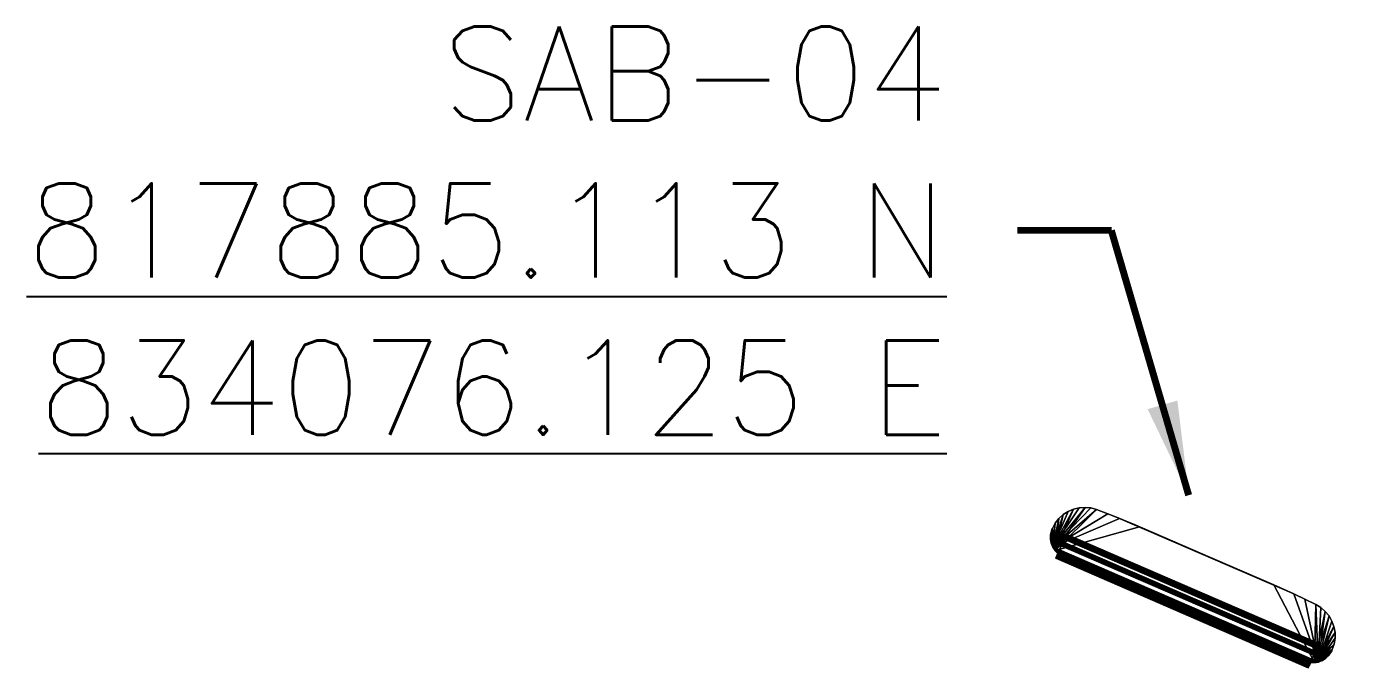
# Model space of a CAD drawing. Header units: metres. Extents: x 833948 to 834394, y 817756 to 818032.
# Drawn here: x 834063.59 to 834077.61, y 817883.86 to 817890.73 of the extents above; entities that cross this region are included whole.
import ezdxf

# ---------------------------------------------------------------- set-up
doc = ezdxf.new("R2010")
doc.units = ezdxf.units.M
doc.layers.add('00X-Park Signage', color=7, linetype='Continuous')
doc.layers.add('00X-Park Signage Structures', color=7, linetype='Continuous')
doc.layers.add('COORDINATES', color=2, linetype='Continuous', plot=False)
doc.styles.get("Standard").update_dxf_attribs({"font": 'arial.ttf'})
doc.dimstyles.new('ISO-25', dxfattribs={"dimtxt": 2.5, "dimasz": 2.5, "dimexe": 1.25, "dimexo": 0.625, "dimtad": 1, "dimtxsty": 'Standard', "dimcen": 2.5, "dimadec": 0, "dimazin": 0, "dimtfac": 1, "dimtmove": 0, "dimatfit": 3, "dimfxl": 0, "dimarcsym": 0})

# ---------------------------------------------------------------- blocks, each defined once
blk = doc.blocks.new('park bench')
at = {"layer": '00X-Park Signage Structures', "color": 0, "lineweight": 18}
mesh = blk.add_polyface(dxfattribs=at)
corners = [(-1.499, -0.586), (-1.537, -0.562), (-1.569, -0.531), (-1.594, -0.494), (-1.61, -0.453), (-1.618, -0.409), (-1.619, -0.396), (-1.619, -0.383), (-1.614, -0.321), (-1.598, -0.26), (-1.573, -0.204), (-1.538, -0.152), (-1.495, -0.107), (-1.446, -0.069), (-1.39, -0.041), (-1.331, -0.022), (-1.269, -0.014), (-1.023, -0.003), (-0.776, 0), (0.776, 0), (1.023, -0.003), (1.269, -0.014), (1.331, -0.022), (1.39, -0.041), (1.446, -0.069), (1.495, -0.107), (1.538, -0.152), (1.573, -0.204), (1.598, -0.26), (1.614, -0.321), (1.619, -0.383), (1.619, -0.396), (1.618, -0.409), (1.61, -0.453), (1.594, -0.494), (1.569, -0.531), (1.537, -0.562), (1.499, -0.586)]
mesh.append_faces([[corners[k] for k in face] for face in [(35, 33, 34)]], dxfattribs={"vtx0": -1, "color": 0})
mesh.append_faces([[corners[k] for k in face] for face in [(30, 37, 29)]], dxfattribs={"vtx0": -1, "vtx1": -1, "color": 0})
mesh.append_faces([[corners[k] for k in face] for face in [(0, 18, 19, 37), (37, 23, 24), (37, 32, 33)]], dxfattribs={"vtx0": -1, "vtx2": -1, "color": 0})
mesh.append_faces([[corners[k] for k in face] for face in [(0, 12, 13, 14), (0, 16, 17, 18), (0, 14, 15, 16), (0, 7, 8, 9), (37, 19, 20, 21), (37, 21, 22, 23), (37, 30, 31, 32)]], dxfattribs={"vtx0": -1, "vtx3": -1, "color": 0})
mesh.append_faces([[corners[k] for k in face] for face in [(11, 12, 0, 10), (6, 7, 0, 5), (9, 10, 0), (25, 26, 37, 24), (26, 27, 37), (28, 29, 37, 27), (36, 37, 33, 35)]], dxfattribs={"vtx1": -1, "vtx2": -1, "color": 0})
mesh.append_faces([[corners[k] for k in face] for face in [(1, 2, 3, 0)]], dxfattribs={"vtx2": -1, "color": 0})
mesh.append_faces([[corners[k] for k in face] for face in [(3, 4, 5, 0)]], dxfattribs={"vtx2": -1, "vtx3": -1, "color": 0})
mesh = blk.add_polyface(dxfattribs=at)
corners = [(-1.618, -0.409, 0.42), (-1.61, -0.453, 0.418), (-1.593, -0.495, 0.416), (-1.567, -0.533, 0.414), (-1.535, -0.564, 0.413), (1.535, -0.564, 0.413), (1.567, -0.533, 0.414), (1.593, -0.495, 0.416), (1.61, -0.453, 0.418), (1.618, -0.409, 0.42), (1.619, -0.396, 0.421), (1.619, -0.383, 0.421), (1.614, -0.321, 0.424), (1.598, -0.26, 0.427), (1.573, -0.204, 0.43), (1.538, -0.152, 0.433), (1.495, -0.107, 0.435), (1.446, -0.069, 0.437), (1.39, -0.041, 0.438), (1.331, -0.022, 0.439), (1.269, -0.014, 0.439), (1.139, -0.007, 0.44), (1.008, -0.003, 0.44), (-1.008, -0.003, 0.44), (-1.139, -0.007, 0.44), (-1.269, -0.014, 0.439), (-1.331, -0.022, 0.439), (-1.39, -0.041, 0.438), (-1.446, -0.069, 0.437), (-1.495, -0.107, 0.435), (-1.538, -0.152, 0.433), (-1.573, -0.204, 0.43), (-1.598, -0.26, 0.427), (-1.614, -0.321, 0.424), (-1.619, -0.383, 0.421), (-1.619, -0.396, 0.421)]
mesh.append_faces([[corners[k] for k in face] for face in [(2, 4, 1), (31, 4, 30), (27, 4, 26), (26, 4, 25), (8, 5, 7), (15, 5, 14)]], dxfattribs={"vtx0": -1, "vtx1": -1, "color": 0})
mesh.append_faces([[corners[k] for k in face] for face in [(4, 34, 35), (4, 33, 34), (4, 32, 33), (4, 0, 1), (4, 31, 32), (4, 27, 28), (4, 23, 24), (23, 4, 5, 22), (5, 12, 13), (5, 13, 14), (5, 10, 11), (5, 16, 17), (5, 15, 16)]], dxfattribs={"vtx0": -1, "vtx2": -1, "color": 0})
mesh.append_faces([[corners[k] for k in face] for face in [(3, 4, 2)]], dxfattribs={"vtx1": -1, "color": 0})
mesh.append_faces([[corners[k] for k in face] for face in [(35, 0, 4), (29, 30, 4), (28, 29, 4), (24, 25, 4), (9, 10, 5), (11, 12, 5), (8, 9, 5), (19, 20, 5), (20, 21, 5), (21, 22, 5), (18, 19, 5), (17, 18, 5)]], dxfattribs={"vtx1": -1, "vtx2": -1, "color": 0})
mesh.append_faces([[corners[k] for k in face] for face in [(5, 6, 7)]], dxfattribs={"vtx2": -1, "color": 0})
mesh = blk.add_polyface(dxfattribs=at)
corners = [(-1.618, -0.409), (-1.618, -0.409, 0.42), (-1.619, -0.396, 0.421), (-1.619, -0.383, 0.421), (-1.614, -0.321, 0.424), (-1.598, -0.26, 0.427), (-1.573, -0.204, 0.43), (-1.538, -0.152, 0.433), (-1.495, -0.107, 0.435), (-1.446, -0.069, 0.437), (-1.39, -0.041, 0.438), (-1.331, -0.022, 0.439), (-1.269, -0.014, 0.439), (-1.269, -0.014), (-1.331, -0.022), (-1.39, -0.041), (-1.446, -0.069), (-1.495, -0.107), (-1.538, -0.152), (-1.573, -0.204), (-1.598, -0.26), (-1.614, -0.321), (-1.619, -0.383), (-1.619, -0.396)]
mesh.append_faces([[corners[k] for k in face] for face in [(1, 2, 23, 0)]], dxfattribs={"vtx1": -1, "color": 0})
mesh.append_faces([[corners[k] for k in face] for face in [(2, 3, 22, 23), (4, 5, 20, 21), (3, 4, 21, 22), (5, 6, 19, 20), (18, 19, 6, 7), (7, 8, 17, 18), (8, 9, 16, 17), (10, 11, 14, 15), (9, 10, 15, 16)]], dxfattribs={"vtx1": -1, "vtx3": -1, "color": 0})
mesh.append_faces([[corners[k] for k in face] for face in [(11, 12, 13, 14)]], dxfattribs={"vtx3": -1, "color": 0})
mesh = blk.add_polyface(dxfattribs=at)
corners = [(-1.269, -0.014), (-1.269, -0.014, 0.439), (-1.139, -0.007, 0.44), (-1.008, -0.003, 0.44), (-0.931, -0.001, 0.44), (-0.853, 0, 0.44), (-0.776, 0, 0.44), (-0.776, 0), (-1.023, -0.003)]
mesh.append_faces([[corners[k] for k in face] for face in [(4, 8, 3)]], dxfattribs={"vtx0": -1, "vtx1": -1, "color": 0})
mesh.append_faces([[corners[k] for k in face] for face in [(4, 7, 8), (7, 4, 5)]], dxfattribs={"vtx0": -1, "vtx2": -1, "color": 0})
mesh.append_faces([[corners[k] for k in face] for face in [(1, 2, 0)]], dxfattribs={"vtx1": -1, "color": 0})
mesh.append_faces([[corners[k] for k in face] for face in [(8, 0, 2), (2, 3, 8)]], dxfattribs={"vtx1": -1, "vtx2": -1, "color": 0})
mesh.append_faces([[corners[k] for k in face] for face in [(5, 6, 7)]], dxfattribs={"vtx2": -1, "color": 0})
mesh = blk.add_polyface(dxfattribs=at)
corners = [(0.776, 0, 0.44), (-0.776, 0, 0.44), (-0.853, 0, 0.44), (-0.931, -0.001, 0.44), (-1.008, -0.003, 0.44), (1.008, -0.003, 0.44), (0.931, -0.001, 0.44), (0.853, 0, 0.44)]
mesh.append_faces([[corners[k] for k in face] for face in [(2, 7, 0, 1)]], dxfattribs={"vtx0": -1, "color": 0})
mesh.append_faces([[corners[k] for k in face] for face in [(3, 6, 7, 2)]], dxfattribs={"vtx0": -1, "vtx2": -1, "color": 0})
mesh.append_faces([[corners[k] for k in face] for face in [(4, 5, 6, 3)]], dxfattribs={"vtx2": -1, "color": 0})
mesh = blk.add_polyface(dxfattribs=at)
corners = [(-0.776, 0, 0.44), (0.776, 0, 0.44), (0.776, 0), (-0.776, 0)]
mesh.append_faces([[corners[k] for k in face] for face in [(0, 1, 2, 3)]], dxfattribs={"color": 0})
mesh = blk.add_polyface(dxfattribs=at)
corners = [(1.269, -0.014, 0.439), (1.269, -0.014), (1.023, -0.003), (0.776, 0), (0.776, 0, 0.44), (0.853, 0, 0.44), (0.931, -0.001, 0.44), (1.008, -0.003, 0.44), (1.139, -0.007, 0.44)]
mesh.append_faces([[corners[k] for k in face] for face in [(1, 8, 0)]], dxfattribs={"vtx0": -1, "color": 0})
mesh.append_faces([[corners[k] for k in face] for face in [(3, 6, 2), (6, 3, 5), (7, 2, 6)]], dxfattribs={"vtx0": -1, "vtx1": -1, "color": 0})
mesh.append_faces([[corners[k] for k in face] for face in [(8, 1, 2)]], dxfattribs={"vtx0": -1, "vtx2": -1, "color": 0})
mesh.append_faces([[corners[k] for k in face] for face in [(4, 5, 3)]], dxfattribs={"vtx1": -1, "color": 0})
mesh.append_faces([[corners[k] for k in face] for face in [(7, 8, 2)]], dxfattribs={"vtx1": -1, "vtx2": -1, "color": 0})
mesh = blk.add_polyface(dxfattribs=at)
corners = [(1.618, -0.409, 0.42), (1.618, -0.409), (1.619, -0.396), (1.619, -0.383), (1.614, -0.321), (1.598, -0.26), (1.573, -0.204), (1.538, -0.152), (1.495, -0.107), (1.446, -0.069), (1.39, -0.041), (1.331, -0.022), (1.269, -0.014), (1.269, -0.014, 0.439), (1.331, -0.022, 0.439), (1.39, -0.041, 0.438), (1.446, -0.069, 0.437), (1.495, -0.107, 0.435), (1.538, -0.152, 0.433), (1.573, -0.204, 0.43), (1.598, -0.26, 0.427), (1.614, -0.321, 0.424), (1.619, -0.383, 0.421), (1.619, -0.396, 0.421)]
mesh.append_faces([[corners[k] for k in face] for face in [(2, 23, 0, 1)]], dxfattribs={"vtx0": -1, "color": 0})
mesh.append_faces([[corners[k] for k in face] for face in [(11, 14, 15, 10), (9, 16, 17, 8), (10, 15, 16, 9), (8, 17, 18, 7), (7, 18, 19, 6), (6, 19, 20, 5), (5, 20, 21, 4), (3, 22, 23, 2), (4, 21, 22, 3)]], dxfattribs={"vtx0": -1, "vtx2": -1, "color": 0})
mesh.append_faces([[corners[k] for k in face] for face in [(12, 13, 14, 11)]], dxfattribs={"vtx2": -1, "color": 0})
mesh = blk.add_polyface(dxfattribs=at)
corners = [(-1.439, -0.606, 0.277), (-1.439, -0.606, 0.386), (-1.459, -0.601, 0.393), (-1.479, -0.595, 0.4), (-1.498, -0.587, 0.406), (-1.517, -0.576, 0.41), (-1.535, -0.564, 0.413), (-1.567, -0.533, 0.414), (-1.593, -0.495, 0.416), (-1.61, -0.453, 0.418), (-1.618, -0.409, 0.42), (-1.618, -0.409), (-1.61, -0.453), (-1.594, -0.494), (-1.569, -0.531), (-1.537, -0.562), (-1.499, -0.586), (-1.488, -0.591, 0.075), (-1.476, -0.596, 0.141), (-1.464, -0.6, 0.197), (-1.452, -0.603, 0.242)]
mesh.append_faces([[corners[k] for k in face] for face in [(19, 3, 18), (6, 15, 5)]], dxfattribs={"vtx0": -1, "vtx1": -1, "color": 0})
mesh.append_faces([[corners[k] for k in face] for face in [(19, 2, 3), (2, 20, 0), (18, 3, 4), (5, 16, 17), (17, 4, 5), (7, 14, 15), (5, 15, 16), (9, 12, 13)]], dxfattribs={"vtx0": -1, "vtx2": -1, "color": 0})
mesh.append_faces([[corners[k] for k in face] for face in [(19, 20, 2), (17, 18, 4), (6, 7, 15), (9, 10, 12), (8, 9, 13), (7, 8, 14), (13, 14, 8)]], dxfattribs={"vtx1": -1, "vtx2": -1, "color": 0})
mesh.append_faces([[corners[k] for k in face] for face in [(0, 1, 2), (10, 11, 12)]], dxfattribs={"vtx2": -1, "color": 0})
mesh = blk.add_polyface(dxfattribs=at)
corners = [(-1.461, -0.382, 0.494), (-1.461, -0.383, 0.481), (-1.461, -0.387, 0.468), (-1.461, -0.395, 0.458), (-1.461, -0.404, 0.449), (-1.461, -0.416, 0.444), (-1.461, -0.429, 0.441), (-1.461, -0.562, 0.435), (-1.461, -0.574, 0.434), (-1.461, -0.586, 0.437), (-1.461, -0.596, 0.442), (-1.461, -0.606, 0.449), (-1.461, -0.613, 0.458), (-1.461, -0.618, 0.469), (-1.461, -0.62, 0.481), (-1.461, -0.661, 1.062), (-1.461, -0.66, 1.073), (-1.461, -0.657, 1.085), (-1.461, -0.651, 1.095), (-1.461, -0.643, 1.103), (-1.461, -0.634, 1.11), (-1.461, -0.623, 1.114), (-1.461, -0.611, 1.115), (-1.461, -0.516, 1.107), (-1.461, -0.504, 1.104), (-1.461, -0.493, 1.099), (-1.461, -0.484, 1.091), (-1.461, -0.477, 1.081), (-1.461, -0.472, 1.07), (-1.461, -0.438, 0.928), (-1.461, -0.411, 0.784), (-1.461, -0.392, 0.639)]
mesh.append_faces([[corners[k] for k in face] for face in [(3, 0, 1, 2)]], dxfattribs={"vtx0": -1, "color": 0})
mesh.append_faces([[corners[k] for k in face] for face in [(31, 7, 14, 30)]], dxfattribs={"vtx0": -1, "vtx1": -1, "vtx2": -1, "color": 0})
mesh.append_faces([[corners[k] for k in face] for face in [(30, 14, 15), (7, 31, 0, 6)]], dxfattribs={"vtx0": -1, "vtx2": -1, "color": 0})
mesh.append_faces([[corners[k] for k in face] for face in [(15, 28, 29, 30), (7, 12, 13, 14)]], dxfattribs={"vtx0": -1, "vtx3": -1, "color": 0})
mesh.append_faces([[corners[k] for k in face] for face in [(27, 28, 26)]], dxfattribs={"vtx1": -1, "color": 0})
mesh.append_faces([[corners[k] for k in face] for face in [(22, 23, 15)]], dxfattribs={"vtx1": -1, "vtx2": -1, "color": 0})
mesh.append_faces([[corners[k] for k in face] for face in [(23, 24, 28, 15), (5, 6, 0, 3)]], dxfattribs={"vtx1": -1, "vtx2": -1, "vtx3": -1, "color": 0})
mesh.append_faces([[corners[k] for k in face] for face in [(19, 20, 15, 16)]], dxfattribs={"vtx1": -1, "vtx3": -1, "color": 0})
mesh.append_faces([[corners[k] for k in face] for face in [(17, 18, 19, 16), (3, 4, 5), (10, 11, 12, 9)]], dxfattribs={"vtx2": -1, "color": 0})
mesh.append_faces([[corners[k] for k in face] for face in [(24, 25, 26, 28), (20, 21, 22, 15), (7, 8, 9, 12)]], dxfattribs={"vtx2": -1, "vtx3": -1, "color": 0})
mesh = blk.add_polyface(dxfattribs=at)
corners = [(-1.461, -0.429, 0.441), (-1.461, -0.416, 0.444), (-1.461, -0.404, 0.449), (-1.461, -0.395, 0.458), (-1.461, -0.387, 0.468), (-1.461, -0.383, 0.481), (-1.461, -0.382, 0.494), (1.461, -0.382, 0.494), (1.461, -0.383, 0.481), (1.461, -0.387, 0.468), (1.461, -0.395, 0.458), (1.461, -0.404, 0.449), (1.461, -0.416, 0.444), (1.461, -0.429, 0.441)]
mesh.append_faces([[corners[k] for k in face] for face in [(1, 12, 13, 0)]], dxfattribs={"vtx0": -1, "color": 0})
mesh.append_faces([[corners[k] for k in face] for face in [(5, 8, 9, 4), (4, 9, 10, 3), (2, 11, 12, 1), (11, 2, 3, 10)]], dxfattribs={"vtx0": -1, "vtx2": -1, "color": 0})
mesh.append_faces([[corners[k] for k in face] for face in [(5, 6, 7, 8)]], dxfattribs={"vtx3": -1, "color": 0})
mesh = blk.add_polyface(dxfattribs=at)
corners = [(-1.461, -0.382, 0.494), (-1.461, -0.392, 0.639), (-1.461, -0.411, 0.784), (-1.461, -0.438, 0.928), (-1.461, -0.472, 1.07), (1.461, -0.472, 1.07), (1.461, -0.438, 0.928), (1.461, -0.411, 0.784), (1.461, -0.392, 0.639), (1.461, -0.382, 0.494)]
mesh.append_faces([[corners[k] for k in face] for face in [(5, 6, 3, 4)]], dxfattribs={"vtx1": -1, "color": 0})
mesh.append_faces([[corners[k] for k in face] for face in [(2, 3, 6, 7), (7, 8, 1, 2)]], dxfattribs={"vtx1": -1, "vtx3": -1, "color": 0})
mesh.append_faces([[corners[k] for k in face] for face in [(8, 9, 0, 1)]], dxfattribs={"vtx3": -1, "color": 0})
mesh = blk.add_polyface(dxfattribs=at)
corners = [(1.618, -0.409), (1.618, -0.409, 0.42), (1.61, -0.453, 0.418), (1.593, -0.495, 0.416), (1.567, -0.533, 0.414), (1.535, -0.564, 0.413), (1.517, -0.576, 0.41), (1.498, -0.587, 0.406), (1.479, -0.595, 0.4), (1.459, -0.601, 0.393), (1.439, -0.606, 0.386), (1.439, -0.606, 0.277), (1.452, -0.603, 0.242), (1.464, -0.6, 0.197), (1.476, -0.596, 0.141), (1.488, -0.591, 0.075), (1.499, -0.586), (1.537, -0.562), (1.569, -0.531), (1.594, -0.494), (1.61, -0.453)]
mesh.append_faces([[corners[k] for k in face] for face in [(11, 9, 10)]], dxfattribs={"vtx0": -1, "color": 0})
mesh.append_faces([[corners[k] for k in face] for face in [(14, 8, 13)]], dxfattribs={"vtx0": -1, "vtx1": -1, "color": 0})
mesh.append_faces([[corners[k] for k in face] for face in [(3, 18, 19), (4, 17, 18), (15, 6, 7), (13, 8, 9), (6, 16, 17)]], dxfattribs={"vtx0": -1, "vtx2": -1, "color": 0})
mesh.append_faces([[corners[k] for k in face] for face in [(0, 1, 20)]], dxfattribs={"vtx1": -1, "color": 0})
mesh.append_faces([[corners[k] for k in face] for face in [(1, 2, 20), (4, 5, 17), (3, 4, 18), (2, 3, 19), (19, 20, 2), (5, 6, 17), (7, 8, 14), (15, 16, 6), (14, 15, 7), (12, 13, 9), (11, 12, 9)]], dxfattribs={"vtx1": -1, "vtx2": -1, "color": 0})
mesh = blk.add_polyface(dxfattribs=at)
corners = [(1.461, -0.382, 0.494), (1.461, -0.392, 0.639), (1.461, -0.411, 0.784), (1.461, -0.438, 0.928), (1.461, -0.472, 1.07), (1.461, -0.477, 1.081), (1.461, -0.484, 1.091), (1.461, -0.493, 1.099), (1.461, -0.504, 1.104), (1.461, -0.516, 1.107), (1.461, -0.611, 1.115), (1.461, -0.623, 1.114), (1.461, -0.634, 1.11), (1.461, -0.643, 1.103), (1.461, -0.651, 1.095), (1.461, -0.657, 1.085), (1.461, -0.66, 1.073), (1.461, -0.661, 1.062), (1.461, -0.62, 0.481), (1.461, -0.618, 0.47), (1.461, -0.614, 0.46), (1.461, -0.608, 0.452), (1.461, -0.601, 0.452), (1.461, -0.601, 0.445), (1.461, -0.592, 0.439), (1.461, -0.583, 0.436), (1.461, -0.572, 0.434), (1.461, -0.562, 0.435), (1.461, -0.429, 0.441), (1.461, -0.416, 0.444), (1.461, -0.404, 0.449), (1.461, -0.395, 0.458), (1.461, -0.387, 0.468), (1.461, -0.383, 0.481)]
mesh.append_faces([[corners[k] for k in face] for face in [(12, 10, 11)]], dxfattribs={"vtx0": -1, "color": 0})
mesh.append_faces([[corners[k] for k in face] for face in [(19, 22, 18), (2, 18, 1)]], dxfattribs={"vtx0": -1, "vtx1": -1, "color": 0})
mesh.append_faces([[corners[k] for k in face] for face in [(27, 1, 18, 22)]], dxfattribs={"vtx0": -1, "vtx1": -1, "vtx2": -1, "vtx3": -1, "color": 0})
mesh.append_faces([[corners[k] for k in face] for face in [(0, 27, 28, 33), (27, 0, 1), (10, 16, 17, 9)]], dxfattribs={"vtx0": -1, "vtx2": -1, "color": 0})
mesh.append_faces([[corners[k] for k in face] for face in [(17, 3, 4, 9)]], dxfattribs={"vtx0": -1, "vtx2": -1, "vtx3": -1, "color": 0})
mesh.append_faces([[corners[k] for k in face] for face in [(22, 25, 26, 27), (9, 5, 6, 7), (10, 14, 15, 16)]], dxfattribs={"vtx0": -1, "vtx3": -1, "color": 0})
mesh.append_faces([[corners[k] for k in face] for face in [(24, 25, 22, 23)]], dxfattribs={"vtx1": -1, "color": 0})
mesh.append_faces([[corners[k] for k in face] for face in [(32, 33, 28, 31), (4, 5, 9), (13, 14, 10, 12)]], dxfattribs={"vtx1": -1, "vtx2": -1, "color": 0})
mesh.append_faces([[corners[k] for k in face] for face in [(17, 18, 2, 3)]], dxfattribs={"vtx1": -1, "vtx3": -1, "color": 0})
mesh.append_faces([[corners[k] for k in face] for face in [(20, 21, 22, 19), (7, 8, 9)]], dxfattribs={"vtx2": -1, "color": 0})
mesh.append_faces([[corners[k] for k in face] for face in [(28, 29, 30, 31)]], dxfattribs={"vtx3": -1, "color": 0})
mesh = blk.add_polyface(dxfattribs=at)
corners = [(-1.461, -0.429, 0.441), (1.461, -0.429, 0.441), (1.461, -0.562, 0.435), (-1.461, -0.562, 0.435)]
mesh.append_faces([[corners[k] for k in face] for face in [(0, 1, 2, 3)]], dxfattribs={"color": 0})
mesh = blk.add_polyface(dxfattribs=at)
corners = [(-1.461, -0.472, 1.07), (-1.461, -0.477, 1.081), (-1.461, -0.484, 1.091), (-1.461, -0.493, 1.099), (-1.461, -0.504, 1.104), (-1.461, -0.516, 1.107), (1.461, -0.516, 1.107), (1.461, -0.504, 1.104), (1.461, -0.493, 1.099), (1.461, -0.484, 1.091), (1.461, -0.477, 1.081), (1.461, -0.472, 1.07)]
mesh.append_faces([[corners[k] for k in face] for face in [(1, 10, 11, 0)]], dxfattribs={"vtx0": -1, "color": 0})
mesh.append_faces([[corners[k] for k in face] for face in [(4, 7, 8, 3), (3, 8, 9, 2), (2, 9, 10, 1)]], dxfattribs={"vtx0": -1, "vtx2": -1, "color": 0})
mesh.append_faces([[corners[k] for k in face] for face in [(6, 7, 4, 5)]], dxfattribs={"vtx1": -1, "color": 0})
mesh = blk.add_polyface(dxfattribs=at)
corners = [(-1.461, -0.611, 1.115), (1.461, -0.611, 1.115), (1.461, -0.516, 1.107), (-1.461, -0.516, 1.107)]
mesh.append_faces([[corners[k] for k in face] for face in [(0, 1, 2, 3)]], dxfattribs={"color": 0})
mesh = blk.add_polyface(dxfattribs=at)
corners = [(-1.535, -0.564, 0.413), (-1.517, -0.576, 0.41), (-1.498, -0.587, 0.406), (-1.479, -0.595, 0.4), (-1.459, -0.601, 0.393), (-1.439, -0.606, 0.386), (-1.431, -0.607, 0.384), (-1.424, -0.608, 0.381), (-1.417, -0.609, 0.377), (-1.41, -0.61, 0.373), (-1.404, -0.611, 0.367), (-1.404, -0.611, 0.359), (1.404, -0.611, 0.359), (1.404, -0.611, 0.367), (1.41, -0.61, 0.373), (1.417, -0.609, 0.377), (1.424, -0.608, 0.381), (1.431, -0.607, 0.384), (1.439, -0.606, 0.386), (1.459, -0.601, 0.393), (1.479, -0.595, 0.4), (1.498, -0.587, 0.406), (1.517, -0.576, 0.41), (1.535, -0.564, 0.413)]
mesh.append_faces([[corners[k] for k in face] for face in [(1, 22, 23, 0)]], dxfattribs={"vtx0": -1, "color": 0})
mesh.append_faces([[corners[k] for k in face] for face in [(10, 13, 14, 9), (7, 16, 17, 6), (8, 15, 16, 7), (9, 14, 15, 8), (6, 17, 18, 5), (5, 18, 19, 4), (4, 19, 20, 3), (2, 21, 22, 1), (3, 20, 21, 2)]], dxfattribs={"vtx0": -1, "vtx2": -1, "color": 0})
mesh.append_faces([[corners[k] for k in face] for face in [(11, 12, 13, 10)]], dxfattribs={"vtx2": -1, "color": 0})
mesh = blk.add_polyface(dxfattribs=at)
corners = [(-1.439, -0.606, 0.277), (-1.452, -0.603, 0.242), (-1.464, -0.6, 0.197), (-1.476, -0.596, 0.141), (-1.488, -0.591, 0.075), (-1.499, -0.586), (1.499, -0.586), (1.488, -0.591, 0.075), (1.476, -0.596, 0.141), (1.464, -0.6, 0.197), (1.452, -0.603, 0.242), (1.439, -0.606, 0.277), (1.421, -0.609, 0.319), (1.404, -0.611, 0.359), (-1.404, -0.611, 0.359), (-1.421, -0.609, 0.319)]
mesh.append_faces([[corners[k] for k in face] for face in [(0, 2, 15), (13, 8, 12)]], dxfattribs={"vtx0": -1, "vtx1": -1, "color": 0})
mesh.append_faces([[corners[k] for k in face] for face in [(14, 3, 4), (15, 2, 3), (3, 14, 15), (14, 5, 6, 13), (13, 6, 7), (12, 8, 9)]], dxfattribs={"vtx0": -1, "vtx2": -1, "color": 0})
mesh.append_faces([[corners[k] for k in face] for face in [(1, 2, 0), (10, 11, 9)]], dxfattribs={"vtx1": -1, "color": 0})
mesh.append_faces([[corners[k] for k in face] for face in [(4, 5, 14), (7, 8, 13), (11, 12, 9)]], dxfattribs={"vtx1": -1, "vtx2": -1, "color": 0})
mesh = blk.add_polyface(dxfattribs=at)
corners = [(-1.461, -0.62, 0.481), (-1.461, -0.618, 0.469), (-1.461, -0.613, 0.458), (-1.461, -0.606, 0.449), (-1.461, -0.596, 0.442), (-1.461, -0.586, 0.437), (-1.461, -0.574, 0.434), (-1.461, -0.562, 0.435), (1.461, -0.562, 0.435), (1.461, -0.572, 0.434), (1.461, -0.583, 0.436), (1.461, -0.592, 0.439), (1.461, -0.601, 0.445), (1.45, -0.603, 0.447), (1.439, -0.606, 0.449), (1.432, -0.607, 0.45), (1.424, -0.608, 0.452), (1.461, -0.608, 0.452), (1.461, -0.614, 0.46), (1.461, -0.618, 0.47), (1.461, -0.62, 0.481)]
mesh.append_faces([[corners[k] for k in face] for face in [(0, 19, 20)]], dxfattribs={"vtx0": -1, "color": 0})
mesh.append_faces([[corners[k] for k in face] for face in [(7, 9, 6), (15, 3, 14), (3, 16, 2), (14, 3, 13)]], dxfattribs={"vtx0": -1, "vtx1": -1, "color": 0})
mesh.append_faces([[corners[k] for k in face] for face in [(18, 2, 16)]], dxfattribs={"vtx0": -1, "vtx1": -1, "vtx2": -1, "color": 0})
mesh.append_faces([[corners[k] for k in face] for face in [(5, 10, 11), (4, 11, 12), (11, 4, 5), (3, 12, 13), (1, 18, 19), (3, 15, 16), (18, 1, 2), (19, 0, 1)]], dxfattribs={"vtx0": -1, "vtx2": -1, "color": 0})
mesh.append_faces([[corners[k] for k in face] for face in [(17, 18, 16)]], dxfattribs={"vtx1": -1, "color": 0})
mesh.append_faces([[corners[k] for k in face] for face in [(9, 10, 6), (5, 6, 10), (3, 4, 12)]], dxfattribs={"vtx1": -1, "vtx2": -1, "color": 0})
mesh.append_faces([[corners[k] for k in face] for face in [(7, 8, 9)]], dxfattribs={"vtx2": -1, "color": 0})
mesh = blk.add_polyface(dxfattribs=at)
corners = [(-1.461, -0.611, 1.115), (-1.461, -0.623, 1.114), (-1.461, -0.634, 1.11), (-1.461, -0.643, 1.103), (-1.461, -0.651, 1.095), (-1.461, -0.657, 1.085), (-1.461, -0.66, 1.073), (-1.461, -0.661, 1.062), (1.461, -0.661, 1.062), (1.461, -0.66, 1.073), (1.461, -0.657, 1.085), (1.461, -0.651, 1.095), (1.461, -0.643, 1.103), (1.461, -0.634, 1.11), (1.461, -0.623, 1.114), (1.461, -0.611, 1.115)]
mesh.append_faces([[corners[k] for k in face] for face in [(1, 14, 15, 0)]], dxfattribs={"vtx0": -1, "color": 0})
mesh.append_faces([[corners[k] for k in face] for face in [(6, 9, 10, 5), (5, 10, 11, 4), (4, 11, 12, 3), (3, 12, 13, 2), (2, 13, 14, 1)]], dxfattribs={"vtx0": -1, "vtx2": -1, "color": 0})
mesh.append_faces([[corners[k] for k in face] for face in [(7, 8, 9, 6)]], dxfattribs={"vtx2": -1, "color": 0})
mesh = blk.add_polyface(dxfattribs=at)
corners = [(-1.461, -0.62, 0.481), (1.461, -0.62, 0.481), (1.461, -0.661, 1.062), (-1.461, -0.661, 1.062)]
mesh.append_faces([[corners[k] for k in face] for face in [(0, 1, 2, 3)]], dxfattribs={"color": 0})
mesh = blk.add_polyface(dxfattribs=at)
corners = [(-1.439, -0.606, 0.386), (-1.439, -0.606, 0.277), (-1.421, -0.609, 0.319), (-1.404, -0.611, 0.359), (-1.404, -0.611, 0.367), (-1.41, -0.61, 0.373), (-1.417, -0.609, 0.377), (-1.424, -0.608, 0.381), (-1.431, -0.607, 0.384)]
mesh.append_faces([[corners[k] for k in face] for face in [(2, 0, 1)]], dxfattribs={"vtx0": -1, "color": 0})
mesh.append_faces([[corners[k] for k in face] for face in [(3, 5, 2), (7, 2, 6)]], dxfattribs={"vtx0": -1, "vtx1": -1, "color": 0})
mesh.append_faces([[corners[k] for k in face] for face in [(5, 6, 2), (8, 0, 2), (7, 8, 2)]], dxfattribs={"vtx1": -1, "vtx2": -1, "color": 0})
mesh.append_faces([[corners[k] for k in face] for face in [(3, 4, 5)]], dxfattribs={"vtx2": -1, "color": 0})
mesh = blk.add_polyface(dxfattribs=at)
corners = [(1.439, -0.606, 0.277), (1.439, -0.606, 0.386), (1.431, -0.607, 0.384), (1.424, -0.608, 0.381), (1.417, -0.609, 0.377), (1.41, -0.61, 0.373), (1.404, -0.611, 0.367), (1.404, -0.611, 0.359), (1.421, -0.609, 0.319)]
mesh.append_faces([[corners[k] for k in face] for face in [(7, 5, 6)]], dxfattribs={"vtx0": -1, "color": 0})
mesh.append_faces([[corners[k] for k in face] for face in [(4, 8, 3)]], dxfattribs={"vtx0": -1, "vtx1": -1, "color": 0})
mesh.append_faces([[corners[k] for k in face] for face in [(8, 2, 3), (5, 7, 8)]], dxfattribs={"vtx0": -1, "vtx2": -1, "color": 0})
mesh.append_faces([[corners[k] for k in face] for face in [(0, 1, 8)]], dxfattribs={"vtx1": -1, "color": 0})
mesh.append_faces([[corners[k] for k in face] for face in [(1, 2, 8), (4, 5, 8)]], dxfattribs={"vtx1": -1, "vtx2": -1, "color": 0})
mesh = blk.add_polyface(dxfattribs=at)
corners = [(1.439, -0.606, 0.452), (1.45, -0.603, 0.452), (1.461, -0.601, 0.452), (1.461, -0.608, 0.452), (1.424, -0.608, 0.452), (1.432, -0.607, 0.452)]
mesh.append_faces([[corners[k] for k in face] for face in [(3, 1, 2)]], dxfattribs={"vtx0": -1, "color": 0})
mesh.append_faces([[corners[k] for k in face] for face in [(0, 1, 3)]], dxfattribs={"vtx1": -1, "vtx2": -1, "color": 0})
mesh.append_faces([[corners[k] for k in face] for face in [(3, 4, 5, 0)]], dxfattribs={"vtx3": -1, "color": 0})
mesh = blk.add_polyface(dxfattribs=at)
corners = [(1.439, -0.606, 0.452), (1.432, -0.607, 0.452), (1.424, -0.608, 0.452), (1.432, -0.607, 0.45), (1.439, -0.606, 0.449)]
mesh.append_faces([[corners[k] for k in face] for face in [(1, 3, 0)]], dxfattribs={"vtx0": -1, "vtx1": -1, "color": 0})
mesh.append_faces([[corners[k] for k in face] for face in [(4, 0, 3)]], dxfattribs={"vtx1": -1, "color": 0})
mesh.append_faces([[corners[k] for k in face] for face in [(1, 2, 3)]], dxfattribs={"vtx2": -1, "color": 0})
mesh = blk.add_polyface(dxfattribs=at)
corners = [(1.461, -0.601, 0.452), (1.45, -0.603, 0.452), (1.439, -0.606, 0.452), (1.439, -0.606, 0.449), (1.45, -0.603, 0.447), (1.461, -0.601, 0.445)]
mesh.append_faces([[corners[k] for k in face] for face in [(3, 1, 2)]], dxfattribs={"vtx0": -1, "color": 0})
mesh.append_faces([[corners[k] for k in face] for face in [(4, 0, 1), (1, 3, 4)]], dxfattribs={"vtx0": -1, "vtx2": -1, "color": 0})
mesh.append_faces([[corners[k] for k in face] for face in [(5, 0, 4)]], dxfattribs={"vtx1": -1, "color": 0})

msp = doc.modelspace()

# ---------------------------------------------------------------- block references
at = {"layer": '00X-Park Signage', "color": 1, "lineweight": 30, "rotation": 336.5955158342864}
msp.add_blockref('park bench', (834076.125, 817885.113, 4.965), dxfattribs=at)

# ---------------------------------------------------------------- texts
at = {"layer": 'COORDINATES', "insert": (834073.365, 817888.566, 4.965), "char_height": 1, "attachment_point": 6}
msp.add_mtext('{\\FROMANS.SHX|C0;SAB-04}\\P{\\FROMANS.SHX|C0;\\L817885.113 N\\L\\P834076.125 E}', dxfattribs=at)

# ---------------------------------------------------------------- leaders
at = {"layer": 'COORDINATES'}
msp.add_leader([(834075.937, 817885.756, 4.965), (834075.115, 817888.566, 4.965), (834074.115, 817888.566, 4.965)], dimstyle='ISO-25', override={"dimscale": 1, "dimasz": 1, "dimclrd": 256, "dimlwd": 65535}, dxfattribs=at)

doc.saveas('drawing.dxf')
